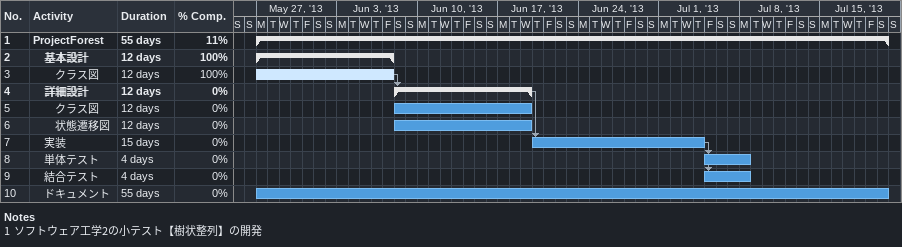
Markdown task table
| ID | Level | Task | Duration | Start | Finish | Predecessors | % complete |
|---|---|---|---|---|---|---|---|
| 1 | 1 | **ProjectForest** | 55d | 2013-05-27 | 2013-07-20 |  | 11 |
| 2 | 2 | **基本設計** | 12d | 2013-05-27 | 2013-06-07 |  | 100 |
| 3 | 3 | クラス図 | 12d | 2013-05-27 | 2013-06-07 |  | 100 |
| 4 | 2 | **詳細設計** | 12d | 2013-06-08 | 2013-06-19 | 3 | 0 |
| 5 | 3 | クラス図 | 12d | 2013-06-08 | 2013-06-19 |  | 0 |
| 6 | 3 | 状態遷移図 | 12d | 2013-06-08 | 2013-06-19 |  | 0 |
| 7 | 2 | 実装 | 15d | 2013-06-20 | 2013-07-04 | 4 | 0 |
| 8 | 2 | 単体テスト | 4d | 2013-07-05 | 2013-07-08 | 7 | 0 |
| 9 | 2 | 結合テスト | 4d | 2013-07-05 | 2013-07-08 | 7 | 0 |
| 10 | 2 | ドキュメント | 55d | 2013-05-27 | 2013-07-20 |  | 0 |

Notes
- 1: ソフトウェア工学2の小テスト【樹状整列】の開発
